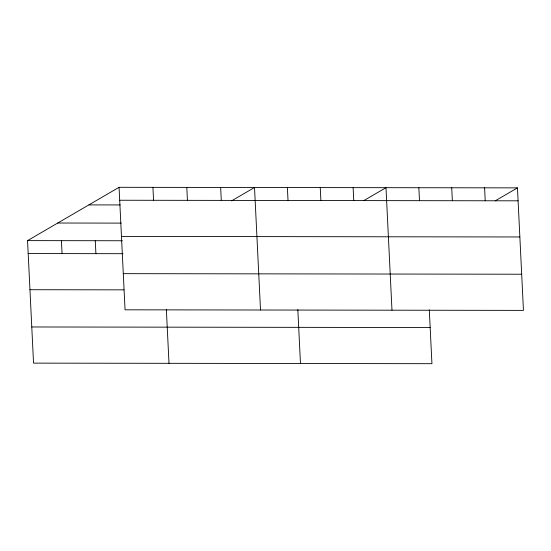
<?xml version="1.0" encoding="UTF-8"?>
<svg xmlns="http://www.w3.org/2000/svg" width="551" height="551" viewBox="0 0 551 551"><rect width="100%" height="100%" fill="white"/><g stroke="black" fill="none" stroke-linecap="round" stroke-linejoin="round"><path stroke-width="0.83" d="M429.298 309.758L431.936 363.694L33.542 363.13L27.55 240.615L119.064 187.306L517.458 187.87L523.45 310.385L125.056 309.814L119.064 187.306M231.51 200.901L254.521 187.498L260.513 310.006M363.701 200.667L385.989 187.684L391.981 310.199M495.17 200.86L517.458 187.87M119.698 200.247L518.092 200.819M88.863 204.896L120.187 204.944M57.752 223.024L121.241 223.114M121.468 236.407L519.862 236.971M27.55 240.615L122.37 240.753M28.184 253.563L123.004 253.694M123.286 273.661L521.68 274.226M29.954 289.716L123.92 289.854M31.772 326.97L430.166 327.535M484.591 187.829L485.224 200.771M451.724 187.781L452.357 200.722M418.856 187.733L419.49 200.674M353.122 187.636L353.756 200.585M320.255 187.595L320.889 200.536M297.829 309.572L300.467 363.508M287.388 187.547L288.021 200.488M220.655 187.45L221.288 200.392M186.789 187.402L187.423 200.344M166.361 309.386L168.999 363.323M152.93 187.354L153.564 200.295M95.275 240.711L95.908 253.66M61.416 240.663L62.049 253.612"/></g></svg>
